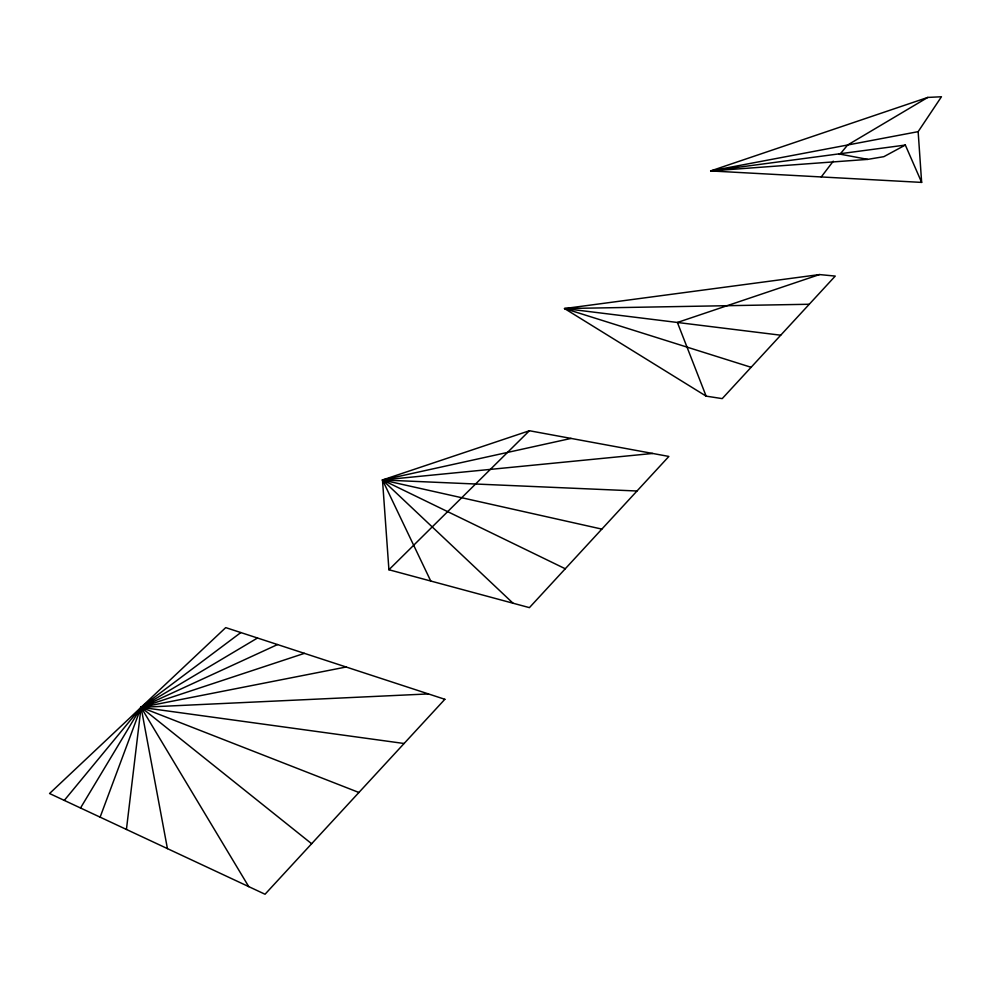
<?xml version="1.0" encoding="UTF-8"?>
<svg xmlns="http://www.w3.org/2000/svg" width="991" height="991" viewBox="0 0 991 991"><rect width="100%" height="100%" fill="white"/><g stroke="black" fill="none" stroke-linecap="round" stroke-linejoin="round"><path stroke-width="1.49" d="M126.427 829.455L141.069 707.326L240.85 632.555M100.116 817.154L141.069 707.326L257.499 638.006M80.519 807.999L141.069 707.326L277.542 644.559M918.149 131.654L941.45 96.759L927.774 97.428L710.646 170.935L921.642 182.406L918.149 131.654L710.646 170.935L867.67 159.378L883.861 156.665L905.34 145.058L921.642 182.406M821.242 176.955L833.258 161.186M64.279 800.406L141.069 707.326L304.423 653.354M839.811 154.472L847.627 145.008L927.774 97.428M388.918 569.751L529.417 430.738L668.875 456.442L529.417 607.632L388.918 569.751L382.489 479.978L529.417 430.738M819.507 274.569L677.398 322.471L706.137 396.14L722.216 398.617L835.24 276.08L819.507 274.569L564.536 308.548L706.137 396.14M430.751 581.023L382.489 479.978L571.089 438.418M167.429 848.618L141.069 707.326L346.156 667.005M710.646 170.935L905.34 145.058M513.028 603.209L382.489 479.978L652.685 453.457M248.741 886.623L141.069 707.326L428.434 693.923M751.104 367.289L564.536 308.548L809.251 304.262M565.266 568.76L382.489 479.978L636.99 491.003M564.536 308.548L780.697 335.206M311.632 843.725L141.069 707.326L404.08 743.498M838.795 153.902L867.67 159.378M382.489 479.978L601.847 529.107M141.069 707.326L358.903 792.478M444.86 699.299L265.043 894.241L49.55 793.518L225.725 627.613L444.86 699.299"/></g></svg>
